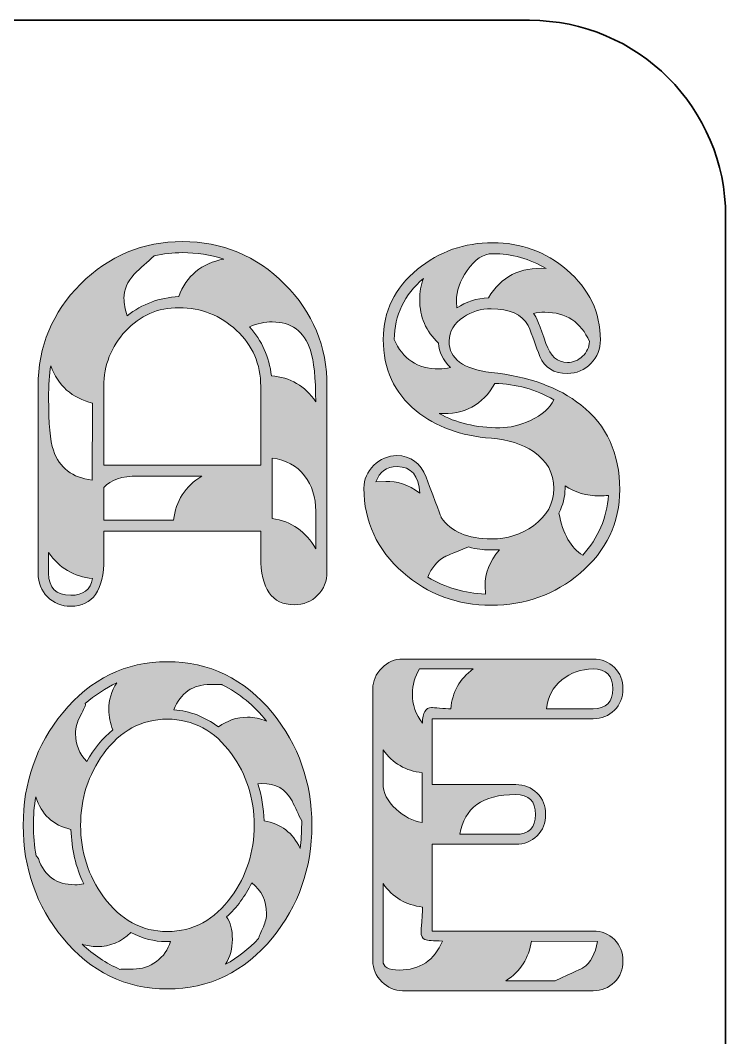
# Model space of a CAD drawing. Extents: x 33 to 2005, y -1071 to -21.
# Drawn here: x 620.4 to 805.1, y -287.6 to -21.2 of the extents above; entities that cross this region are included whole.
import ezdxf

# ---------------------------------------------------------------- set-up
doc = ezdxf.new("R2010")
doc.units = 0
doc.header["$MEASUREMENT"] = 0
doc.layers.add('Layer 1', color=7, linetype='Continuous', lineweight=0)

# ---------------------------------------------------------------- blocks, each defined once
blk = doc.blocks.new('Block_1')
at = {"layer": 'Layer 1', "true_color": 0x010101, "transparency": 33554687}
h = blk.add_hatch(color=18, dxfattribs=at)
h.dxf.hatch_style = 2
edge = h.paths.add_edge_path()
edge.add_spline(control_points=[(697.79, -149.75), (697.79, -146.1), (696.81, -143), (694.86, -140.47), (692.76, -137.8), (689.93, -136.25), (686.34, -135.83), (686.34, -135.83), (686.34, -151.65), (686.34, -151.65), (691.46, -152.4), (695.28, -155.05), (697.79, -159.6), (697.79, -159.6), (697.79, -149.75), (697.79, -149.75)], knot_values=[0, 0, 0, 0, 1, 1, 1, 2, 2, 2, 3, 3, 3, 4, 4, 4, 5, 5, 5, 5], degree=3, periodic=0)
edge = h.paths.add_edge_path()
edge.add_spline(control_points=[(697.79, -121.07), (697.79, -114.88), (697.32, -110.38), (696.39, -107.57), (694.71, -102.64), (691.38, -100.18), (686.39, -100.18), (684.52, -100.18), (682.54, -100.6), (680.44, -101.45), (683.71, -105.1), (685.62, -109.39), (686.18, -114.32), (691.12, -114.69), (694.99, -116.94), (697.79, -121.07)], knot_values=[0, 0, 0, 0, 1, 1, 1, 2, 2, 2, 3, 3, 3, 4, 4, 4, 5, 5, 5, 5], degree=3, periodic=0)
edge = h.paths.add_edge_path()
edge.add_spline(control_points=[(673.7, -83.73), (670.19, -82.6), (666.58, -82.04), (662.89, -82.04), (660.36, -82.04), (657.88, -82.32), (655.44, -82.89), (653.71, -84.48), (651.98, -86.07), (650.24, -87.67), (648.47, -89.68), (647.58, -91.79), (647.58, -94), (647.58, -95.36), (647.86, -96.88), (648.42, -98.57), (652.35, -95.47), (656.85, -93.81), (661.9, -93.57), (663.96, -88.09), (667.9, -84.81), (673.7, -83.73)], knot_values=[0, 0, 0, 0, 1, 1, 1, 2, 2, 2, 3, 3, 3, 4, 4, 4, 5, 5, 5, 6, 6, 6, 7, 7, 7, 7], degree=3, periodic=0)
edge = h.paths.add_edge_path()
edge.add_spline(control_points=[(667.94, -140.54), (667.94, -140.54), (651.18, -140.54), (651.18, -140.54), (647.05, -140.5), (644.09, -141.49), (642.31, -143.53), (642.31, -143.53), (642.31, -152.07), (642.31, -152.07), (642.31, -152.07), (660.55, -152.07), (660.55, -152.07), (661.16, -147.06), (663.62, -143.21), (667.94, -140.54)], knot_values=[0, 0, 0, 0, 1, 1, 1, 2, 2, 2, 3, 3, 3, 4, 4, 4, 5, 5, 5, 5], degree=3, periodic=0)
edge = h.paths.add_edge_path()
edge.add_spline(control_points=[(683.39, -137.66), (683.39, -137.66), (683.39, -117.06), (683.39, -117.06), (683.39, -111.25), (681.27, -106.36), (677.04, -102.4), (672.8, -98.44), (667.78, -96.46), (661.97, -96.46), (656.45, -96.46), (651.79, -98.5), (648, -102.57), (644.2, -106.65), (642.31, -111.48), (642.31, -117.06), (642.31, -117.06), (642.31, -137.66), (642.31, -137.66), (642.31, -137.66), (683.39, -137.66), (683.39, -137.66)], knot_values=[0, 0, 0, 0, 1, 1, 1, 2, 2, 2, 3, 3, 3, 4, 4, 4, 5, 5, 5, 6, 6, 6, 7, 7, 7, 7], degree=3, periodic=0)
edge = h.paths.add_edge_path()
edge.add_spline(control_points=[(639.36, -167.4), (634.48, -166.89), (630.64, -164.61), (627.84, -160.58), (627.84, -160.58), (627.84, -166), (627.84, -166), (627.84, -169.84), (629.78, -171.76), (633.67, -171.76), (636.89, -171.76), (638.79, -170.31), (639.36, -167.4)], knot_values=[0, 0, 0, 0, 1, 1, 1, 2, 2, 2, 3, 3, 3, 4, 4, 4, 4], degree=3, periodic=0)
edge = h.paths.add_edge_path()
edge.add_spline(control_points=[(639.36, -121.42), (633.95, -120.15), (630.29, -116.89), (628.4, -111.64), (628.03, -113.89), (627.84, -116.75), (627.84, -120.22), (627.84, -126.79), (628.26, -131.31), (629.09, -133.79), (630.66, -138.39), (634.04, -140.99), (639.22, -141.6), (639.22, -141.6), (639.36, -121.42), (639.36, -121.42)], knot_values=[0, 0, 0, 0, 1, 1, 1, 2, 2, 2, 3, 3, 3, 4, 4, 4, 5, 5, 5, 5], degree=3, periodic=0)
edge = h.paths.add_edge_path()
edge.add_spline(control_points=[(700.74, -165.57), (700.74, -168.06), (699.92, -170.12), (698.29, -171.76), (696.66, -173.4), (694.61, -174.22), (692.14, -174.22), (686.31, -174.22), (683.39, -170.07), (683.39, -161.78), (683.39, -160.93), (683.39, -159.74), (683.39, -158.19), (683.39, -156.64), (683.39, -155.57), (683.39, -154.96), (683.39, -154.96), (642.31, -154.96), (642.31, -154.96), (642.31, -155.61), (642.31, -156.75), (642.31, -158.37), (642.31, -159.98), (642.31, -161.24), (642.31, -162.13), (642.31, -170.47), (639.42, -174.64), (633.64, -174.64), (631.19, -174.64), (629.15, -173.82), (627.53, -172.18), (625.91, -170.54), (625.1, -168.48), (625.1, -166), (625.1, -166), (625.1, -117.06), (625.1, -117.06), (625.1, -106.61), (628.8, -97.68), (636.2, -90.27), (643.6, -82.86), (652.49, -79.16), (662.89, -79.16), (673.33, -79.16), (682.24, -82.86), (689.64, -90.27), (697.04, -97.68), (700.74, -106.61), (700.74, -117.06), (700.74, -117.06), (700.74, -165.57), (700.74, -165.57)], knot_values=[0, 0, 0, 0, 1, 1, 1, 2, 2, 2, 3, 3, 3, 4, 4, 4, 5, 5, 5, 6, 6, 6, 7, 7, 7, 8, 8, 8, 9, 9, 9, 10, 10, 10, 11, 11, 11, 12, 12, 12, 13, 13, 13, 14, 14, 14, 15, 15, 15, 16, 16, 16, 17, 17, 17, 17], degree=3, periodic=0)
h = blk.add_hatch(color=18, dxfattribs=at)
h.dxf.hatch_style = 2
edge = h.paths.add_edge_path()
edge.add_spline(control_points=[(774.45, -145.6), (773.66, -145.7), (772.9, -145.75), (772.16, -145.75), (768.74, -145.75), (765.71, -144.86), (763.07, -143.07), (763.07, -143.07), (763.07, -143.85), (763.07, -143.85), (763.12, -145.91), (762.58, -148.04), (761.46, -150.25), (762.53, -155.73), (764.62, -159.41), (767.74, -161.28), (771.79, -156.74), (774.03, -151.51), (774.45, -145.6)], knot_values=[0, 0, 0, 0, 1, 1, 1, 2, 2, 2, 3, 3, 3, 4, 4, 4, 5, 5, 5, 6, 6, 6, 6], degree=3, periodic=0)
edge = h.paths.add_edge_path()
edge.add_spline(control_points=[(769.46, -105.32), (767.26, -100.21), (763.38, -97.65), (757.8, -97.65), (756.77, -97.65), (755.77, -97.77), (754.78, -98), (755.49, -98.71), (756.59, -101.31), (758.09, -105.81), (759.21, -109.14), (761.08, -110.8), (763.7, -110.8), (765.2, -110.8), (766.52, -110.26), (767.67, -109.18), (768.82, -108.1), (769.42, -106.82), (769.46, -105.32)], knot_values=[0, 0, 0, 0, 1, 1, 1, 2, 2, 2, 3, 3, 3, 4, 4, 4, 5, 5, 5, 6, 6, 6, 6], degree=3, periodic=0)
edge = h.paths.add_edge_path()
edge.add_spline(control_points=[(758.16, -86.19), (753.8, -83.61), (749.12, -82.32), (744.11, -82.32), (741.68, -82.32), (739.45, -83.8), (737.44, -86.75), (735.56, -89.47), (734.63, -92.1), (734.63, -94.63), (734.63, -95.14), (734.68, -95.78), (734.77, -96.53), (737.11, -94.89), (739.87, -94), (743.06, -93.85), (746.29, -88.32), (751.32, -85.77), (758.16, -86.19)], knot_values=[0, 0, 0, 0, 1, 1, 1, 2, 2, 2, 3, 3, 3, 4, 4, 4, 5, 5, 5, 6, 6, 6, 6], degree=3, periodic=0)
edge = h.paths.add_edge_path()
edge.add_spline(control_points=[(760.12, -120.57), (755.38, -117.86), (750.24, -116.42), (744.71, -116.28), (741.5, -121.96), (736.64, -124.58), (730.13, -124.16), (734.46, -126.64), (739.76, -127.89), (746.03, -127.89), (748.64, -127.89), (751.31, -127.25), (754.05, -125.99), (757.12, -124.54), (759.15, -122.73), (760.12, -120.57)], knot_values=[0, 0, 0, 0, 1, 1, 1, 2, 2, 2, 3, 3, 3, 4, 4, 4, 5, 5, 5, 5], degree=3, periodic=0)
edge = h.paths.add_edge_path()
edge.add_spline(control_points=[(745.87, -159.88), (745.87, -159.88), (743.13, -159.88), (743.13, -159.88), (741.72, -159.93), (739.94, -159.67), (737.79, -159.1), (733.62, -160.8), (731.51, -161.67), (731.47, -161.72), (729.6, -162.81), (728.14, -164.57), (727.11, -167.02), (731.75, -169.76), (736.78, -171.24), (742.21, -171.48), (742.21, -171.48), (742.14, -169.22), (742.14, -169.22), (742.05, -166.06), (743.29, -162.94), (745.87, -159.88)], knot_values=[0, 0, 0, 0, 1, 1, 1, 2, 2, 2, 3, 3, 3, 4, 4, 4, 5, 5, 5, 6, 6, 6, 7, 7, 7, 7], degree=3, periodic=0)
edge = h.paths.add_edge_path()
edge.add_spline(control_points=[(733.08, -112.14), (731.16, -110.21), (730.11, -108.08), (729.92, -105.74), (726.65, -102.64), (725.01, -98.85), (725.01, -94.35), (725.01, -92.43), (725.33, -90.57), (725.99, -88.79), (720.98, -93.11), (718.43, -98.42), (718.34, -104.75), (720.54, -109.91), (724.45, -112.49), (730.06, -112.49), (731.05, -112.49), (732.05, -112.37), (733.08, -112.14)], knot_values=[0, 0, 0, 0, 1, 1, 1, 2, 2, 2, 3, 3, 3, 4, 4, 4, 5, 5, 5, 6, 6, 6, 6], degree=3, periodic=0)
edge = h.paths.add_edge_path()
edge.add_spline(control_points=[(725.01, -145.04), (724.77, -140.4), (722.8, -138.08), (719.11, -138.08), (716.31, -138.08), (714.46, -139.42), (713.56, -142.09), (713.56, -142.09), (716.12, -141.95), (716.12, -141.95), (719.01, -141.76), (721.97, -142.79), (725.01, -145.04)], knot_values=[0, 0, 0, 0, 1, 1, 1, 2, 2, 2, 3, 3, 3, 4, 4, 4, 4], degree=3, periodic=0)
edge = h.paths.add_edge_path()
edge.add_spline(control_points=[(777.4, -144.06), (777.4, -152.78), (773.93, -160.09), (767, -166), (760.4, -171.57), (752.65, -174.36), (743.76, -174.36), (734.86, -174.36), (727.16, -171.5), (720.65, -165.78), (713.82, -159.83), (710.4, -152.47), (710.4, -143.71), (710.4, -141.41), (711.26, -139.42), (712.99, -137.73), (714.72, -136.04), (716.73, -135.2), (719.03, -135.2), (722.67, -135.2), (725.22, -137.09), (726.67, -140.87), (729.33, -147.84), (730.67, -151.34), (730.67, -151.39), (733.19, -155.13), (737.59, -157), (743.85, -157), (747.92, -157), (751.57, -155.85), (754.79, -153.56), (758.35, -150.99), (760.12, -147.74), (760.12, -143.81), (760.12, -139.74), (758.35, -136.52), (754.79, -134.13), (751.85, -132.17), (748.18, -131), (743.78, -130.63), (735.74, -130.02), (729.18, -127.63), (724.08, -123.46), (718.33, -118.77), (715.46, -112.53), (715.46, -104.75), (715.46, -97.44), (718.45, -91.32), (724.45, -86.4), (730.11, -81.76), (736.69, -79.44), (744.18, -79.44), (751.48, -79.44), (757.95, -81.81), (763.56, -86.54), (769.42, -91.56), (772.34, -97.68), (772.34, -104.89), (772.34, -107.28), (771.51, -109.35), (769.85, -111.08), (768.19, -112.82), (766.14, -113.68), (763.7, -113.68), (760.15, -113.68), (757.73, -112.21), (756.47, -109.25), (755.49, -106.54), (754.48, -103.82), (753.45, -101.1), (751.72, -98.19), (748.49, -96.74), (743.76, -96.74), (741.04, -96.74), (738.61, -97.46), (736.45, -98.92), (733.97, -100.56), (732.73, -102.67), (732.73, -105.25), (732.73, -109.84), (736.38, -112.56), (743.69, -113.4), (753.57, -114.48), (761.41, -117.32), (767.22, -121.91), (774, -127.25), (777.4, -134.64), (777.4, -144.06)], knot_values=[0, 0, 0, 0, 1, 1, 1, 2, 2, 2, 3, 3, 3, 4, 4, 4, 5, 5, 5, 6, 6, 6, 7, 7, 7, 8, 8, 8, 9, 9, 9, 10, 10, 10, 11, 11, 11, 12, 12, 12, 13, 13, 13, 14, 14, 14, 15, 15, 15, 16, 16, 16, 17, 17, 17, 18, 18, 18, 19, 19, 19, 20, 20, 20, 21, 21, 21, 22, 22, 22, 23, 23, 23, 24, 24, 24, 25, 25, 25, 26, 26, 26, 27, 27, 27, 28, 28, 28, 29, 29, 29, 29], degree=3, periodic=0)
at = {"layer": 'Layer 1'}
for points, knots in [([(700.74, -165.57), (700.74, -168.06), (699.92, -170.12), (698.29, -171.76), (696.66, -173.4), (694.61, -174.22), (692.14, -174.22), (686.31, -174.22), (683.39, -170.07), (683.39, -161.78), (683.39, -160.93), (683.39, -159.74), (683.39, -158.19), (683.39, -156.64), (683.39, -155.57), (683.39, -154.96), (683.39, -154.96), (642.31, -154.96), (642.31, -154.96), (642.31, -155.61), (642.31, -156.75), (642.31, -158.37), (642.31, -159.98), (642.31, -161.24), (642.31, -162.13), (642.31, -170.47), (639.42, -174.64), (633.64, -174.64), (631.19, -174.64), (629.15, -173.82), (627.53, -172.18), (625.91, -170.54), (625.1, -168.48), (625.1, -166), (625.1, -166), (625.1, -117.06), (625.1, -117.06), (625.1, -106.61), (628.8, -97.68), (636.2, -90.27), (643.6, -82.86), (652.49, -79.16), (662.89, -79.16), (673.33, -79.16), (682.24, -82.86), (689.64, -90.27), (697.04, -97.68), (700.74, -106.61), (700.74, -117.06), (700.74, -117.06), (700.74, -165.57), (700.74, -165.57)], [0, 0, 0, 0, 1, 1, 1, 2, 2, 2, 3, 3, 3, 4, 4, 4, 5, 5, 5, 6, 6, 6, 7, 7, 7, 8, 8, 8, 9, 9, 9, 10, 10, 10, 11, 11, 11, 12, 12, 12, 13, 13, 13, 14, 14, 14, 15, 15, 15, 16, 16, 16, 17, 17, 17, 17]), ([(777.4, -144.06), (777.4, -152.78), (773.93, -160.09), (767, -166), (760.4, -171.57), (752.65, -174.36), (743.76, -174.36), (734.86, -174.36), (727.16, -171.5), (720.65, -165.78), (713.82, -159.83), (710.4, -152.47), (710.4, -143.71), (710.4, -141.41), (711.26, -139.42), (712.99, -137.73), (714.72, -136.04), (716.73, -135.2), (719.03, -135.2), (722.67, -135.2), (725.22, -137.09), (726.67, -140.87), (729.33, -147.84), (730.67, -151.34), (730.67, -151.39), (733.19, -155.13), (737.59, -157), (743.85, -157), (747.92, -157), (751.57, -155.85), (754.79, -153.56), (758.35, -150.99), (760.12, -147.74), (760.12, -143.81), (760.12, -139.74), (758.35, -136.52), (754.79, -134.13), (751.85, -132.17), (748.18, -131), (743.78, -130.63), (735.74, -130.02), (729.18, -127.63), (724.08, -123.46), (718.33, -118.77), (715.46, -112.53), (715.46, -104.75), (715.46, -97.44), (718.45, -91.32), (724.45, -86.4), (730.11, -81.76), (736.69, -79.44), (744.18, -79.44), (751.48, -79.44), (757.95, -81.81), (763.56, -86.54), (769.42, -91.56), (772.34, -97.68), (772.34, -104.89), (772.34, -107.28), (771.51, -109.35), (769.85, -111.08), (768.19, -112.82), (766.14, -113.68), (763.7, -113.68), (760.15, -113.68), (757.73, -112.21), (756.47, -109.25), (755.49, -106.54), (754.48, -103.82), (753.45, -101.1), (751.72, -98.19), (748.49, -96.74), (743.76, -96.74), (741.04, -96.74), (738.61, -97.46), (736.45, -98.92), (733.97, -100.56), (732.73, -102.67), (732.73, -105.25), (732.73, -109.84), (736.38, -112.56), (743.69, -113.4), (753.57, -114.48), (761.41, -117.32), (767.22, -121.91), (774, -127.25), (777.4, -134.64), (777.4, -144.06)], [0, 0, 0, 0, 1, 1, 1, 2, 2, 2, 3, 3, 3, 4, 4, 4, 5, 5, 5, 6, 6, 6, 7, 7, 7, 8, 8, 8, 9, 9, 9, 10, 10, 10, 11, 11, 11, 12, 12, 12, 13, 13, 13, 14, 14, 14, 15, 15, 15, 16, 16, 16, 17, 17, 17, 18, 18, 18, 19, 19, 19, 20, 20, 20, 21, 21, 21, 22, 22, 22, 23, 23, 23, 24, 24, 24, 25, 25, 25, 26, 26, 26, 27, 27, 27, 28, 28, 28, 29, 29, 29, 29]), ([(673.7, -83.73), (670.19, -82.6), (666.58, -82.04), (662.89, -82.04), (660.36, -82.04), (657.88, -82.32), (655.44, -82.89), (653.71, -84.48), (651.98, -86.07), (650.24, -87.67), (648.47, -89.68), (647.58, -91.79), (647.58, -94), (647.58, -95.36), (647.86, -96.88), (648.42, -98.57), (652.35, -95.47), (656.85, -93.81), (661.9, -93.57), (663.96, -88.09), (667.9, -84.81), (673.7, -83.73)], [0, 0, 0, 0, 1, 1, 1, 2, 2, 2, 3, 3, 3, 4, 4, 4, 5, 5, 5, 6, 6, 6, 7, 7, 7, 7]), ([(758.16, -86.19), (753.8, -83.61), (749.12, -82.32), (744.11, -82.32), (741.68, -82.32), (739.45, -83.8), (737.44, -86.75), (735.56, -89.47), (734.63, -92.1), (734.63, -94.63), (734.63, -95.14), (734.68, -95.78), (734.77, -96.53), (737.11, -94.89), (739.87, -94), (743.06, -93.85), (746.29, -88.32), (751.32, -85.77), (758.16, -86.19)], [0, 0, 0, 0, 1, 1, 1, 2, 2, 2, 3, 3, 3, 4, 4, 4, 5, 5, 5, 6, 6, 6, 6]), ([(733.08, -112.14), (731.16, -110.21), (730.11, -108.08), (729.92, -105.74), (726.65, -102.64), (725.01, -98.85), (725.01, -94.35), (725.01, -92.43), (725.33, -90.57), (725.99, -88.79), (720.98, -93.11), (718.43, -98.42), (718.34, -104.75), (720.54, -109.91), (724.45, -112.49), (730.06, -112.49), (731.05, -112.49), (732.05, -112.37), (733.08, -112.14)], [0, 0, 0, 0, 1, 1, 1, 2, 2, 2, 3, 3, 3, 4, 4, 4, 5, 5, 5, 6, 6, 6, 6]), ([(683.39, -137.66), (683.39, -137.66), (683.39, -117.06), (683.39, -117.06), (683.39, -111.25), (681.27, -106.36), (677.04, -102.4), (672.8, -98.44), (667.78, -96.46), (661.97, -96.46), (656.45, -96.46), (651.79, -98.5), (648, -102.57), (644.2, -106.65), (642.31, -111.48), (642.31, -117.06), (642.31, -117.06), (642.31, -137.66), (642.31, -137.66), (642.31, -137.66), (683.39, -137.66), (683.39, -137.66)], [0, 0, 0, 0, 1, 1, 1, 2, 2, 2, 3, 3, 3, 4, 4, 4, 5, 5, 5, 6, 6, 6, 7, 7, 7, 7]), ([(769.46, -105.32), (767.26, -100.21), (763.38, -97.65), (757.8, -97.65), (756.77, -97.65), (755.77, -97.77), (754.78, -98), (755.49, -98.71), (756.59, -101.31), (758.09, -105.81), (759.21, -109.14), (761.08, -110.8), (763.7, -110.8), (765.2, -110.8), (766.52, -110.26), (767.67, -109.18), (768.82, -108.1), (769.42, -106.82), (769.46, -105.32)], [0, 0, 0, 0, 1, 1, 1, 2, 2, 2, 3, 3, 3, 4, 4, 4, 5, 5, 5, 6, 6, 6, 6]), ([(697.79, -121.07), (697.79, -114.88), (697.32, -110.38), (696.39, -107.57), (694.71, -102.64), (691.38, -100.18), (686.39, -100.18), (684.52, -100.18), (682.54, -100.6), (680.44, -101.45), (683.71, -105.1), (685.62, -109.39), (686.18, -114.32), (691.12, -114.69), (694.99, -116.94), (697.79, -121.07)], [0, 0, 0, 0, 1, 1, 1, 2, 2, 2, 3, 3, 3, 4, 4, 4, 5, 5, 5, 5]), ([(639.36, -121.42), (633.95, -120.15), (630.29, -116.89), (628.4, -111.64), (628.03, -113.89), (627.84, -116.75), (627.84, -120.22), (627.84, -126.79), (628.26, -131.31), (629.09, -133.79), (630.66, -138.39), (634.04, -140.99), (639.22, -141.6), (639.22, -141.6), (639.36, -121.42), (639.36, -121.42)], [0, 0, 0, 0, 1, 1, 1, 2, 2, 2, 3, 3, 3, 4, 4, 4, 5, 5, 5, 5]), ([(760.12, -120.57), (755.38, -117.86), (750.24, -116.42), (744.71, -116.28), (741.5, -121.96), (736.64, -124.58), (730.13, -124.16), (734.46, -126.64), (739.76, -127.89), (746.03, -127.89), (748.64, -127.89), (751.31, -127.25), (754.05, -125.99), (757.12, -124.54), (759.15, -122.73), (760.12, -120.57)], [0, 0, 0, 0, 1, 1, 1, 2, 2, 2, 3, 3, 3, 4, 4, 4, 5, 5, 5, 5]), ([(697.79, -149.75), (697.79, -146.1), (696.81, -143), (694.86, -140.47), (692.76, -137.8), (689.93, -136.25), (686.34, -135.83), (686.34, -135.83), (686.34, -151.65), (686.34, -151.65), (691.46, -152.4), (695.28, -155.05), (697.79, -159.6), (697.79, -159.6), (697.79, -149.75), (697.79, -149.75)], [0, 0, 0, 0, 1, 1, 1, 2, 2, 2, 3, 3, 3, 4, 4, 4, 5, 5, 5, 5]), ([(725.01, -145.04), (724.77, -140.4), (722.8, -138.08), (719.11, -138.08), (716.31, -138.08), (714.46, -139.42), (713.56, -142.09), (713.56, -142.09), (716.12, -141.95), (716.12, -141.95), (719.01, -141.76), (721.97, -142.79), (725.01, -145.04)], [0, 0, 0, 0, 1, 1, 1, 2, 2, 2, 3, 3, 3, 4, 4, 4, 4]), ([(667.94, -140.54), (667.94, -140.54), (651.18, -140.54), (651.18, -140.54), (647.05, -140.5), (644.09, -141.49), (642.31, -143.53), (642.31, -143.53), (642.31, -152.07), (642.31, -152.07), (642.31, -152.07), (660.55, -152.07), (660.55, -152.07), (661.16, -147.06), (663.62, -143.21), (667.94, -140.54)], [0, 0, 0, 0, 1, 1, 1, 2, 2, 2, 3, 3, 3, 4, 4, 4, 5, 5, 5, 5]), ([(774.45, -145.6), (773.66, -145.7), (772.9, -145.75), (772.16, -145.75), (768.74, -145.75), (765.71, -144.86), (763.07, -143.07), (763.07, -143.07), (763.07, -143.85), (763.07, -143.85), (763.12, -145.91), (762.58, -148.04), (761.46, -150.25), (762.53, -155.73), (764.62, -159.41), (767.74, -161.28), (771.79, -156.74), (774.03, -151.51), (774.45, -145.6)], [0, 0, 0, 0, 1, 1, 1, 2, 2, 2, 3, 3, 3, 4, 4, 4, 5, 5, 5, 6, 6, 6, 6]), ([(745.87, -159.88), (745.87, -159.88), (743.13, -159.88), (743.13, -159.88), (741.72, -159.93), (739.94, -159.67), (737.79, -159.1), (733.62, -160.8), (731.51, -161.67), (731.47, -161.72), (729.6, -162.81), (728.14, -164.57), (727.11, -167.02), (731.75, -169.76), (736.78, -171.24), (742.21, -171.48), (742.21, -171.48), (742.14, -169.22), (742.14, -169.22), (742.05, -166.06), (743.29, -162.94), (745.87, -159.88)], [0, 0, 0, 0, 1, 1, 1, 2, 2, 2, 3, 3, 3, 4, 4, 4, 5, 5, 5, 6, 6, 6, 7, 7, 7, 7]), ([(639.36, -167.4), (634.48, -166.89), (630.64, -164.61), (627.84, -160.58), (627.84, -160.58), (627.84, -166), (627.84, -166), (627.84, -169.84), (629.78, -171.76), (633.67, -171.76), (636.89, -171.76), (638.79, -170.31), (639.36, -167.4)], [0, 0, 0, 0, 1, 1, 1, 2, 2, 2, 3, 3, 3, 4, 4, 4, 4])]:
    blk.add_open_spline(points, degree=3, knots=knots, dxfattribs=at)
blk = doc.blocks.new('Block_2')
at = {"layer": 'Layer 1', "true_color": 0x010101, "transparency": 33554687}
h = blk.add_hatch(color=18, dxfattribs=at)
h.dxf.hatch_style = 2
edge = h.paths.add_edge_path()
edge.add_spline(control_points=[(775.58, -196.26), (775.58, -192.79), (773.85, -191.06), (770.4, -191.06), (767.28, -191.06), (764.55, -192.02), (762.21, -193.94), (759.86, -195.87), (758.53, -198.38), (758.19, -201.47), (758.19, -201.47), (770.4, -201.47), (770.4, -201.47), (773.85, -201.47), (775.58, -199.73), (775.58, -196.26)], knot_values=[0, 0, 0, 0, 1, 1, 1, 2, 2, 2, 3, 3, 3, 4, 4, 4, 5, 5, 5, 5], degree=3, periodic=0)
edge = h.paths.add_edge_path()
edge.add_spline(control_points=[(771.58, -262.4), (771.58, -262.4), (754.25, -262.28), (754.25, -262.28), (753.62, -266.76), (751.4, -270.23), (747.59, -272.69), (747.59, -272.69), (760.48, -272.69), (760.48, -272.69), (765.3, -270.49), (767.73, -269.37), (767.77, -269.32), (769.76, -267.97), (771.03, -265.66), (771.58, -262.4)], knot_values=[0, 0, 0, 0, 1, 1, 1, 2, 2, 2, 3, 3, 3, 4, 4, 4, 5, 5, 5, 5], degree=3, periodic=0)
edge = h.paths.add_edge_path()
edge.add_spline(control_points=[(755.33, -229.14), (755.33, -225.67), (753.6, -223.94), (750.14, -223.94), (741.5, -223.94), (736.63, -227.41), (735.53, -234.35), (735.53, -234.35), (750.14, -234.35), (750.14, -234.35), (753.6, -234.35), (755.33, -232.61), (755.33, -229.14)], knot_values=[0, 0, 0, 0, 1, 1, 1, 2, 2, 2, 3, 3, 3, 4, 4, 4, 4], degree=3, periodic=0)
edge = h.paths.add_edge_path()
edge.add_spline(control_points=[(739.02, -191.06), (739.02, -191.06), (724.99, -191.06), (724.99, -191.06), (723.72, -193.05), (723.09, -195.22), (723.09, -197.59), (723.09, -200.43), (723.98, -202.97), (725.75, -205.21), (725.75, -202.5), (726.54, -201.15), (728.1, -201.15), (728.4, -201.15), (729.11, -201.2), (730.23, -201.31), (731.35, -201.41), (732.33, -201.47), (733.18, -201.47), (733.52, -197.11), (735.47, -193.64), (739.02, -191.06)], knot_values=[0, 0, 0, 0, 1, 1, 1, 2, 2, 2, 3, 3, 3, 4, 4, 4, 5, 5, 5, 6, 6, 6, 7, 7, 7, 7], degree=3, periodic=0)
edge = h.paths.add_edge_path()
edge.add_spline(control_points=[(730.96, -262.28), (728.59, -262.28), (727.06, -262.14), (726.39, -261.86), (725.71, -261.59), (725.37, -260.92), (725.37, -259.86), (725.37, -259.57), (725.44, -258.71), (725.56, -257.29), (725.69, -255.88), (725.75, -254.58), (725.75, -253.39), (721.38, -252.88), (717.93, -250.83), (715.41, -247.23), (715.41, -247.23), (715.41, -267.48), (715.41, -267.48), (715.41, -269.09), (716.82, -269.89), (719.64, -269.89), (725.12, -269.89), (728.89, -267.35), (730.96, -262.28)], knot_values=[0, 0, 0, 0, 1, 1, 1, 2, 2, 2, 3, 3, 3, 4, 4, 4, 5, 5, 5, 6, 6, 6, 7, 7, 7, 8, 8, 8, 8], degree=3, periodic=0)
edge = h.paths.add_edge_path()
edge.add_spline(control_points=[(725.63, -218.22), (721.35, -217.76), (717.94, -215.75), (715.41, -212.19), (715.41, -212.19), (715.41, -221.08), (715.41, -221.08), (715.41, -223.41), (716.54, -225.63), (718.81, -227.75), (720.96, -229.69), (723.23, -230.86), (725.63, -231.24), (725.63, -231.24), (725.63, -218.22), (725.63, -218.22)], knot_values=[0, 0, 0, 0, 1, 1, 1, 2, 2, 2, 3, 3, 3, 4, 4, 4, 5, 5, 5, 5], degree=3, periodic=0)
edge = h.paths.add_edge_path()
edge.add_spline(control_points=[(778.25, -267.48), (778.25, -269.73), (777.51, -271.59), (776.03, -273.07), (774.55, -274.55), (772.68, -275.29), (770.44, -275.29), (770.44, -275.29), (720.55, -275.29), (720.55, -275.29), (718.47, -275.29), (716.65, -274.51), (715.09, -272.94), (713.52, -271.38), (712.74, -269.56), (712.74, -267.48), (712.74, -267.48), (712.74, -196.26), (712.74, -196.26), (712.74, -194.19), (713.52, -192.37), (715.09, -190.8), (716.65, -189.24), (718.47, -188.45), (720.55, -188.45), (720.55, -188.45), (770.44, -188.45), (770.44, -188.45), (772.68, -188.45), (774.55, -189.19), (776.03, -190.67), (777.51, -192.16), (778.25, -194.02), (778.25, -196.26), (778.25, -198.5), (777.51, -200.37), (776.02, -201.85), (774.54, -203.33), (772.68, -204.07), (770.43, -204.07), (770.43, -204.07), (728.29, -204.07), (728.29, -204.07), (728.29, -204.07), (728.29, -221.33), (728.29, -221.33), (728.29, -221.33), (750.18, -221.33), (750.18, -221.33), (752.42, -221.33), (754.29, -222.08), (755.77, -223.56), (757.26, -225.04), (758, -226.9), (758, -229.14), (758, -231.39), (757.26, -233.25), (755.77, -234.73), (754.29, -236.21), (752.42, -236.95), (750.18, -236.95), (750.18, -236.95), (728.29, -236.95), (728.29, -236.95), (728.29, -236.95), (728.29, -259.67), (728.29, -259.67), (728.29, -259.67), (770.43, -259.67), (770.43, -259.67), (772.68, -259.67), (774.54, -260.42), (776.02, -261.9), (777.51, -263.38), (778.25, -265.24), (778.25, -267.48)], knot_values=[0, 0, 0, 0, 1, 1, 1, 2, 2, 2, 3, 3, 3, 4, 4, 4, 5, 5, 5, 6, 6, 6, 7, 7, 7, 8, 8, 8, 9, 9, 9, 10, 10, 10, 11, 11, 11, 12, 12, 12, 13, 13, 13, 14, 14, 14, 15, 15, 15, 16, 16, 16, 17, 17, 17, 18, 18, 18, 19, 19, 19, 20, 20, 20, 21, 21, 21, 22, 22, 22, 23, 23, 23, 24, 24, 24, 25, 25, 25, 25], degree=3, periodic=0)
h = blk.add_hatch(color=18, dxfattribs=at)
h.dxf.hatch_style = 2
edge = h.paths.add_edge_path()
edge.add_spline(control_points=[(694.11, -231.68), (694.11, -231.68), (694.11, -230.86), (694.11, -230.86), (693.27, -229.12), (692.43, -227.36), (691.59, -225.59), (689.95, -222.46), (687.3, -220.95), (683.63, -221.08), (683.63, -221.08), (682.62, -221.14), (682.62, -221.14), (683.63, -224.23), (684.18, -227.47), (684.27, -230.86), (688.68, -231.58), (691.84, -233.97), (693.73, -238.03), (693.99, -236), (694.11, -233.88), (694.11, -231.68)], knot_values=[0, 0, 0, 0, 1, 1, 1, 2, 2, 2, 3, 3, 3, 4, 4, 4, 5, 5, 5, 6, 6, 6, 7, 7, 7, 7], degree=3, periodic=0)
edge = h.paths.add_edge_path()
edge.add_spline(control_points=[(684.91, -255.04), (684.91, -251.74), (683.62, -249.07), (681.04, -247.04), (679.34, -250.51), (677.14, -253.5), (674.44, -255.99), (675.45, -257.3), (675.96, -259.27), (675.96, -261.9), (675.96, -264.22), (675.37, -266.38), (674.18, -268.37), (677.36, -266.64), (680.23, -264.39), (682.81, -261.64), (682.94, -261.09), (683.36, -260.05), (684.08, -258.53), (684.63, -257.26), (684.91, -256.1), (684.91, -255.04)], knot_values=[0, 0, 0, 0, 1, 1, 1, 2, 2, 2, 3, 3, 3, 4, 4, 4, 5, 5, 5, 6, 6, 6, 7, 7, 7, 7], degree=3, periodic=0)
edge = h.paths.add_edge_path()
edge.add_spline(control_points=[(684.91, -204.7), (681.6, -200.6), (677.74, -197.43), (673.33, -195.18), (673.5, -195.14), (672.46, -195.12), (670.21, -195.12), (665.54, -195.12), (662.36, -197.32), (660.66, -201.72), (664.86, -202.06), (668.74, -203.56), (672.31, -206.23), (674.6, -204.54), (677.14, -203.69), (679.95, -203.69), (681.69, -203.69), (683.34, -204.03), (684.91, -204.7)], knot_values=[0, 0, 0, 0, 1, 1, 1, 2, 2, 2, 3, 3, 3, 4, 4, 4, 5, 5, 5, 6, 6, 6, 6], degree=3, periodic=0)
edge = h.paths.add_edge_path()
edge.add_spline(control_points=[(659.77, -262.4), (659.77, -262.4), (658.5, -262.4), (658.5, -262.4), (655.58, -262.45), (652.54, -261.66), (649.36, -260.05), (646.91, -262.51), (643.95, -263.74), (640.48, -263.74), (639.16, -263.74), (637.87, -263.53), (636.6, -263.1), (639.61, -265.94), (642.91, -268.14), (646.51, -269.7), (646.59, -269.66), (647.75, -269.64), (650, -269.64), (652.24, -269.64), (654.27, -268.97), (656.09, -267.63), (657.91, -266.28), (659.14, -264.54), (659.77, -262.4)], knot_values=[0, 0, 0, 0, 1, 1, 1, 2, 2, 2, 3, 3, 3, 4, 4, 4, 5, 5, 5, 6, 6, 6, 7, 7, 7, 8, 8, 8, 8], degree=3, periodic=0)
edge = h.paths.add_edge_path()
edge.add_spline(control_points=[(681.67, -232), (681.67, -224.93), (679.68, -218.69), (675.71, -213.27), (671.35, -207.22), (665.74, -204.2), (658.88, -204.2), (652.16, -204.2), (646.59, -207.22), (642.19, -213.27), (638.21, -218.77), (636.22, -225.02), (636.22, -232), (636.22, -238.98), (638.23, -245.22), (642.25, -250.72), (646.65, -256.78), (652.22, -259.8), (658.95, -259.8), (665.72, -259.8), (671.3, -256.75), (675.71, -250.66), (679.68, -245.2), (681.67, -238.98), (681.67, -232)], knot_values=[0, 0, 0, 0, 1, 1, 1, 2, 2, 2, 3, 3, 3, 4, 4, 4, 5, 5, 5, 6, 6, 6, 7, 7, 7, 8, 8, 8, 8], degree=3, periodic=0)
edge = h.paths.add_edge_path()
edge.add_spline(control_points=[(645.68, -194.67), (642.72, -196.07), (639.97, -197.89), (637.43, -200.13), (637.43, -200.13), (637.49, -200.39), (637.49, -200.39), (637.49, -200.64), (637.06, -201.58), (636.19, -203.21), (635.32, -204.84), (634.89, -206.44), (634.89, -208), (634.89, -210.84), (635.88, -213.25), (637.87, -215.24), (639.69, -211.94), (641.96, -209.19), (644.67, -206.99), (643.95, -205.3), (643.59, -203.54), (643.59, -201.72), (643.59, -199.18), (644.28, -196.83), (645.68, -194.67)], knot_values=[0, 0, 0, 0, 1, 1, 1, 2, 2, 2, 3, 3, 3, 4, 4, 4, 5, 5, 5, 6, 6, 6, 7, 7, 7, 8, 8, 8, 8], degree=3, periodic=0)
edge = h.paths.add_edge_path()
edge.add_spline(control_points=[(637.05, -247.3), (634.94, -242.94), (633.83, -238.2), (633.7, -233.08), (628.98, -231.98), (625.91, -229.12), (624.48, -224.51), (624.06, -227.01), (623.85, -229.5), (623.85, -232), (623.85, -234.66), (624.08, -237.33), (624.54, -240), (624.54, -240), (625.17, -240.69), (625.17, -240.69), (626.73, -245.26), (629.91, -247.55), (634.71, -247.55), (635.51, -247.55), (636.29, -247.47), (637.05, -247.3)], knot_values=[0, 0, 0, 0, 1, 1, 1, 2, 2, 2, 3, 3, 3, 4, 4, 4, 5, 5, 5, 6, 6, 6, 7, 7, 7, 7], degree=3, periodic=0)
edge = h.paths.add_edge_path()
edge.add_spline(control_points=[(696.78, -232), (696.78, -243.21), (693.33, -253.03), (686.43, -261.45), (679.11, -270.38), (669.95, -274.84), (658.95, -274.84), (647.99, -274.84), (638.85, -270.38), (631.53, -261.45), (624.63, -253.03), (621.18, -243.21), (621.18, -232), (621.18, -220.79), (624.63, -210.97), (631.53, -202.54), (638.85, -193.62), (647.99, -189.15), (658.95, -189.15), (669.95, -189.15), (679.11, -193.62), (686.43, -202.54), (693.33, -210.97), (696.78, -220.79), (696.78, -232)], knot_values=[0, 0, 0, 0, 1, 1, 1, 2, 2, 2, 3, 3, 3, 4, 4, 4, 5, 5, 5, 6, 6, 6, 7, 7, 7, 8, 8, 8, 8], degree=3, periodic=0)
at = {"layer": 'Layer 1'}
for points, knots in [([(778.25, -267.48), (778.25, -269.73), (777.51, -271.59), (776.03, -273.07), (774.55, -274.55), (772.68, -275.29), (770.44, -275.29), (770.44, -275.29), (720.55, -275.29), (720.55, -275.29), (718.47, -275.29), (716.65, -274.51), (715.09, -272.94), (713.52, -271.38), (712.74, -269.56), (712.74, -267.48), (712.74, -267.48), (712.74, -196.26), (712.74, -196.26), (712.74, -194.19), (713.52, -192.37), (715.09, -190.8), (716.65, -189.24), (718.47, -188.45), (720.55, -188.45), (720.55, -188.45), (770.44, -188.45), (770.44, -188.45), (772.68, -188.45), (774.55, -189.19), (776.03, -190.67), (777.51, -192.16), (778.25, -194.02), (778.25, -196.26), (778.25, -198.5), (777.51, -200.37), (776.02, -201.85), (774.54, -203.33), (772.68, -204.07), (770.43, -204.07), (770.43, -204.07), (728.29, -204.07), (728.29, -204.07), (728.29, -204.07), (728.29, -221.33), (728.29, -221.33), (728.29, -221.33), (750.18, -221.33), (750.18, -221.33), (752.42, -221.33), (754.29, -222.08), (755.77, -223.56), (757.26, -225.04), (758, -226.9), (758, -229.14), (758, -231.39), (757.26, -233.25), (755.77, -234.73), (754.29, -236.21), (752.42, -236.95), (750.18, -236.95), (750.18, -236.95), (728.29, -236.95), (728.29, -236.95), (728.29, -236.95), (728.29, -259.67), (728.29, -259.67), (728.29, -259.67), (770.43, -259.67), (770.43, -259.67), (772.68, -259.67), (774.54, -260.42), (776.02, -261.9), (777.51, -263.38), (778.25, -265.24), (778.25, -267.48)], [0, 0, 0, 0, 1, 1, 1, 2, 2, 2, 3, 3, 3, 4, 4, 4, 5, 5, 5, 6, 6, 6, 7, 7, 7, 8, 8, 8, 9, 9, 9, 10, 10, 10, 11, 11, 11, 12, 12, 12, 13, 13, 13, 14, 14, 14, 15, 15, 15, 16, 16, 16, 17, 17, 17, 18, 18, 18, 19, 19, 19, 20, 20, 20, 21, 21, 21, 22, 22, 22, 23, 23, 23, 24, 24, 24, 25, 25, 25, 25]), ([(696.78, -232), (696.78, -243.21), (693.33, -253.03), (686.43, -261.45), (679.11, -270.38), (669.95, -274.84), (658.95, -274.84), (647.99, -274.84), (638.85, -270.38), (631.53, -261.45), (624.63, -253.03), (621.18, -243.21), (621.18, -232), (621.18, -220.79), (624.63, -210.97), (631.53, -202.54), (638.85, -193.62), (647.99, -189.15), (658.95, -189.15), (669.95, -189.15), (679.11, -193.62), (686.43, -202.54), (693.33, -210.97), (696.78, -220.79), (696.78, -232)], [0, 0, 0, 0, 1, 1, 1, 2, 2, 2, 3, 3, 3, 4, 4, 4, 5, 5, 5, 6, 6, 6, 7, 7, 7, 8, 8, 8, 8]), ([(739.02, -191.06), (739.02, -191.06), (724.99, -191.06), (724.99, -191.06), (723.72, -193.05), (723.09, -195.22), (723.09, -197.59), (723.09, -200.43), (723.98, -202.97), (725.75, -205.21), (725.75, -202.5), (726.54, -201.15), (728.1, -201.15), (728.4, -201.15), (729.11, -201.2), (730.23, -201.31), (731.35, -201.41), (732.33, -201.47), (733.18, -201.47), (733.52, -197.11), (735.47, -193.64), (739.02, -191.06)], [0, 0, 0, 0, 1, 1, 1, 2, 2, 2, 3, 3, 3, 4, 4, 4, 5, 5, 5, 6, 6, 6, 7, 7, 7, 7]), ([(775.58, -196.26), (775.58, -192.79), (773.85, -191.06), (770.4, -191.06), (767.28, -191.06), (764.55, -192.02), (762.21, -193.94), (759.86, -195.87), (758.53, -198.38), (758.19, -201.47), (758.19, -201.47), (770.4, -201.47), (770.4, -201.47), (773.85, -201.47), (775.58, -199.73), (775.58, -196.26)], [0, 0, 0, 0, 1, 1, 1, 2, 2, 2, 3, 3, 3, 4, 4, 4, 5, 5, 5, 5]), ([(645.68, -194.67), (642.72, -196.07), (639.97, -197.89), (637.43, -200.13), (637.43, -200.13), (637.49, -200.39), (637.49, -200.39), (637.49, -200.64), (637.06, -201.58), (636.19, -203.21), (635.32, -204.84), (634.89, -206.44), (634.89, -208), (634.89, -210.84), (635.88, -213.25), (637.87, -215.24), (639.69, -211.94), (641.96, -209.19), (644.67, -206.99), (643.95, -205.3), (643.59, -203.54), (643.59, -201.72), (643.59, -199.18), (644.28, -196.83), (645.68, -194.67)], [0, 0, 0, 0, 1, 1, 1, 2, 2, 2, 3, 3, 3, 4, 4, 4, 5, 5, 5, 6, 6, 6, 7, 7, 7, 8, 8, 8, 8]), ([(684.91, -204.7), (681.6, -200.6), (677.74, -197.43), (673.33, -195.18), (673.5, -195.14), (672.46, -195.12), (670.21, -195.12), (665.54, -195.12), (662.36, -197.32), (660.66, -201.72), (664.86, -202.06), (668.74, -203.56), (672.31, -206.23), (674.6, -204.54), (677.14, -203.69), (679.95, -203.69), (681.69, -203.69), (683.34, -204.03), (684.91, -204.7)], [0, 0, 0, 0, 1, 1, 1, 2, 2, 2, 3, 3, 3, 4, 4, 4, 5, 5, 5, 6, 6, 6, 6]), ([(681.67, -232), (681.67, -224.93), (679.68, -218.69), (675.71, -213.27), (671.35, -207.22), (665.74, -204.2), (658.88, -204.2), (652.16, -204.2), (646.59, -207.22), (642.19, -213.27), (638.21, -218.77), (636.22, -225.02), (636.22, -232), (636.22, -238.98), (638.23, -245.22), (642.25, -250.72), (646.65, -256.78), (652.22, -259.8), (658.95, -259.8), (665.72, -259.8), (671.3, -256.75), (675.71, -250.66), (679.68, -245.2), (681.67, -238.98), (681.67, -232)], [0, 0, 0, 0, 1, 1, 1, 2, 2, 2, 3, 3, 3, 4, 4, 4, 5, 5, 5, 6, 6, 6, 7, 7, 7, 8, 8, 8, 8]), ([(725.63, -218.22), (721.35, -217.76), (717.94, -215.75), (715.41, -212.19), (715.41, -212.19), (715.41, -221.08), (715.41, -221.08), (715.41, -223.41), (716.54, -225.63), (718.81, -227.75), (720.96, -229.69), (723.23, -230.86), (725.63, -231.24), (725.63, -231.24), (725.63, -218.22), (725.63, -218.22)], [0, 0, 0, 0, 1, 1, 1, 2, 2, 2, 3, 3, 3, 4, 4, 4, 5, 5, 5, 5]), ([(694.11, -231.68), (694.11, -231.68), (694.11, -230.86), (694.11, -230.86), (693.27, -229.12), (692.43, -227.36), (691.59, -225.59), (689.95, -222.46), (687.3, -220.95), (683.63, -221.08), (683.63, -221.08), (682.62, -221.14), (682.62, -221.14), (683.63, -224.23), (684.18, -227.47), (684.27, -230.86), (688.68, -231.58), (691.84, -233.97), (693.73, -238.03), (693.99, -236), (694.11, -233.88), (694.11, -231.68)], [0, 0, 0, 0, 1, 1, 1, 2, 2, 2, 3, 3, 3, 4, 4, 4, 5, 5, 5, 6, 6, 6, 7, 7, 7, 7]), ([(637.05, -247.3), (634.94, -242.94), (633.83, -238.2), (633.7, -233.08), (628.98, -231.98), (625.91, -229.12), (624.48, -224.51), (624.06, -227.01), (623.85, -229.5), (623.85, -232), (623.85, -234.66), (624.08, -237.33), (624.54, -240), (624.54, -240), (625.17, -240.69), (625.17, -240.69), (626.73, -245.26), (629.91, -247.55), (634.71, -247.55), (635.51, -247.55), (636.29, -247.47), (637.05, -247.3)], [0, 0, 0, 0, 1, 1, 1, 2, 2, 2, 3, 3, 3, 4, 4, 4, 5, 5, 5, 6, 6, 6, 7, 7, 7, 7]), ([(755.33, -229.14), (755.33, -225.67), (753.6, -223.94), (750.14, -223.94), (741.5, -223.94), (736.63, -227.41), (735.53, -234.35), (735.53, -234.35), (750.14, -234.35), (750.14, -234.35), (753.6, -234.35), (755.33, -232.61), (755.33, -229.14)], [0, 0, 0, 0, 1, 1, 1, 2, 2, 2, 3, 3, 3, 4, 4, 4, 4]), ([(684.91, -255.04), (684.91, -251.74), (683.62, -249.07), (681.04, -247.04), (679.34, -250.51), (677.14, -253.5), (674.44, -255.99), (675.45, -257.3), (675.96, -259.27), (675.96, -261.9), (675.96, -264.22), (675.37, -266.38), (674.18, -268.37), (677.36, -266.64), (680.23, -264.39), (682.81, -261.64), (682.94, -261.09), (683.36, -260.05), (684.08, -258.53), (684.63, -257.26), (684.91, -256.1), (684.91, -255.04)], [0, 0, 0, 0, 1, 1, 1, 2, 2, 2, 3, 3, 3, 4, 4, 4, 5, 5, 5, 6, 6, 6, 7, 7, 7, 7]), ([(730.96, -262.28), (728.59, -262.28), (727.06, -262.14), (726.39, -261.86), (725.71, -261.59), (725.37, -260.92), (725.37, -259.86), (725.37, -259.57), (725.44, -258.71), (725.56, -257.29), (725.69, -255.88), (725.75, -254.58), (725.75, -253.39), (721.38, -252.88), (717.93, -250.83), (715.41, -247.23), (715.41, -247.23), (715.41, -267.48), (715.41, -267.48), (715.41, -269.09), (716.82, -269.89), (719.64, -269.89), (725.12, -269.89), (728.89, -267.35), (730.96, -262.28)], [0, 0, 0, 0, 1, 1, 1, 2, 2, 2, 3, 3, 3, 4, 4, 4, 5, 5, 5, 6, 6, 6, 7, 7, 7, 8, 8, 8, 8]), ([(659.77, -262.4), (659.77, -262.4), (658.5, -262.4), (658.5, -262.4), (655.58, -262.45), (652.54, -261.66), (649.36, -260.05), (646.91, -262.51), (643.95, -263.74), (640.48, -263.74), (639.16, -263.74), (637.87, -263.53), (636.6, -263.1), (639.61, -265.94), (642.91, -268.14), (646.51, -269.7), (646.59, -269.66), (647.75, -269.64), (650, -269.64), (652.24, -269.64), (654.27, -268.97), (656.09, -267.63), (657.91, -266.28), (659.14, -264.54), (659.77, -262.4)], [0, 0, 0, 0, 1, 1, 1, 2, 2, 2, 3, 3, 3, 4, 4, 4, 5, 5, 5, 6, 6, 6, 7, 7, 7, 8, 8, 8, 8]), ([(771.58, -262.4), (771.58, -262.4), (754.25, -262.28), (754.25, -262.28), (753.62, -266.76), (751.4, -270.23), (747.59, -272.69), (747.59, -272.69), (760.48, -272.69), (760.48, -272.69), (765.3, -270.49), (767.73, -269.37), (767.77, -269.32), (769.76, -267.97), (771.03, -265.66), (771.58, -262.4)], [0, 0, 0, 0, 1, 1, 1, 2, 2, 2, 3, 3, 3, 4, 4, 4, 5, 5, 5, 5])]:
    blk.add_open_spline(points, degree=3, knots=knots, dxfattribs=at)
blk = doc.blocks.new('Block_0')
at = {"layer": 'Layer 1', "color": 240, "lineweight": 35, "true_color": 0xed2024}
blk.add_open_spline([(753.8, -21.22), (753.8, -21.22), (84.26, -21.22), (84.26, -21.22), (55.91, -21.22), (32.93, -44.21), (32.93, -72.56), (32.93, -72.56), (32.93, -1043.07), (32.93, -1043.07), (32.93, -1056.71), (43.99, -1067.78), (57.63, -1067.78), (57.63, -1067.78), (780.43, -1067.78), (780.43, -1067.78), (794.08, -1067.78), (805.14, -1056.71), (805.14, -1043.07), (805.14, -1043.07), (805.14, -72.56), (805.14, -72.56), (805.14, -44.21), (782.15, -21.22), (753.8, -21.22)], degree=3, knots=[0, 0, 0, 0, 1, 1, 1, 2, 2, 2, 3, 3, 3, 4, 4, 4, 5, 5, 5, 6, 6, 6, 7, 7, 7, 8, 8, 8, 8], dxfattribs=at)
at = {"layer": 'Layer 1'}
for name in ['Block_1', 'Block_2']:
    blk.add_blockref(name, (0, 0), dxfattribs=at)

msp = doc.modelspace()

# ---------------------------------------------------------------- block references
at = {"layer": 'Layer 1'}
msp.add_blockref('Block_0', (0, 0), dxfattribs=at)

doc.saveas('drawing.dxf')
